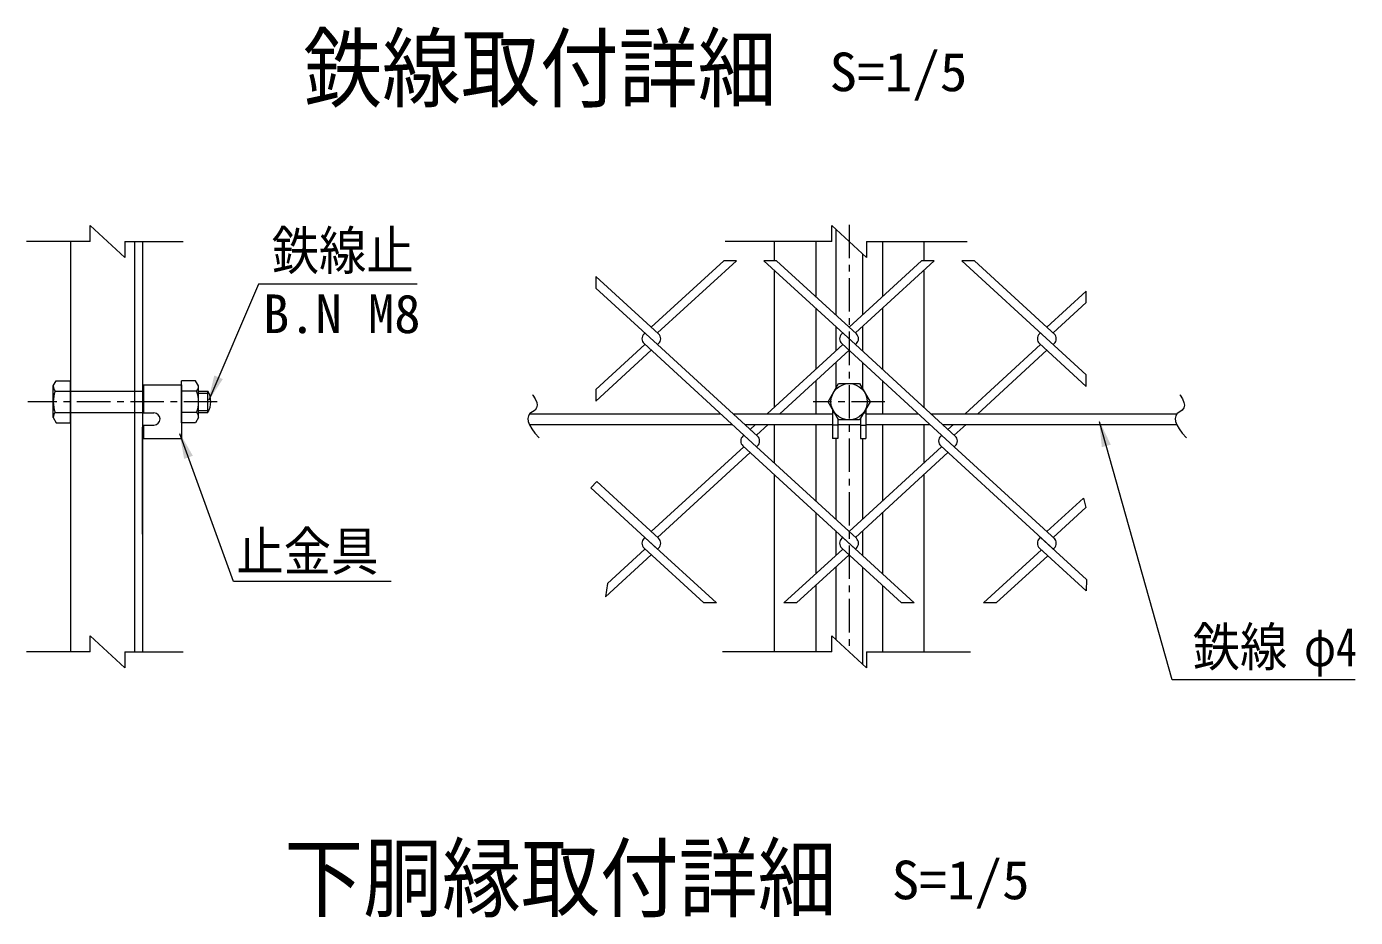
# Model space of a CAD drawing. Units: millimetres, scale not verified, with parts at other scales. Extents: x -4455 to 4455, y -3150 to 3150.
# Drawn here: x 1430 to 2922, y 526 to 1526 of the extents above; entities that cross this region are included whole.
import ezdxf
from ezdxf.enums import TextEntityAlignment as Align

# ---------------------------------------------------------------- set-up
doc = ezdxf.new("R2010")
doc.units = ezdxf.units.MM
doc.header["$LTSCALE"] = 30
doc.linetypes.add('DASHED', pattern=[7.5, 6, -1.5])
doc.linetypes.add('USER1', pattern=[2, 1.25, -0.25, 0.25, -0.25])
doc.layers.add('0-4_7詳細', color=7, linetype='Continuous', lineweight=18)
doc.styles.add('ＭＳ ゴシック', font='')
doc.styles.get('ＭＳ ゴシック').set_extended_font_data('MS Gothic')

msp = doc.modelspace()

# ---------------------------------------------------------------- linework, layer by layer
at = {"layer": '0-4_7詳細', "color": 4}
for p, q in [((1501.61, 1284.68), (1501.61, 1302.68)), ((1540.39, 1266.68), (1501.61, 1302.68)), ((2372.81, 1266.68), (2334.03, 1302.68)), ((2334.03, 1284.68), (2334.03, 1302.68)), ((1501.61, 1284.68), (1430.05, 1284.68)), ((1540.39, 1284.68), (1605.66, 1284.68)), ((1540.39, 1284.68), (1540.39, 1266.68)), ((2334.03, 1284.68), (2214.46, 1284.68)), ((2372.81, 1284.68), (2485.97, 1284.68)), ((2372.81, 1284.68), (2372.81, 1266.68)), ((1540.39, 806.18), (1501.61, 842.18)), ((1501.61, 824.18), (1501.61, 842.18)), ((2372.81, 806.18), (2334.03, 842.18)), ((2334.03, 824.18), (2334.03, 842.18)), ((1501.61, 824.18), (1430.05, 824.18)), ((1540.39, 824.18), (1605.66, 824.18)), ((1540.39, 824.18), (1540.39, 806.18)), ((2334.03, 824.18), (2211.22, 824.18)), ((2372.81, 824.18), (2372.81, 806.18)), ((2372.81, 824.18), (2489.62, 824.18))]:
    msp.add_line(p, q, dxfattribs=at)
at = {"layer": '0-4_7詳細', "lineweight": 9}
for p, q in [((2338.42, 1298.6), (2338.42, 1202.26)), ((1479.21, 1284.68), (1479.21, 824.18)), ((1551.21, 1284.68), (1551.21, 824.18)), ((1560.21, 1284.68), (1560.21, 824.18)), ((2269.42, 1284.68), (2269.42, 1263.07)), ((2315.92, 1284.68), (2315.92, 1222.87)), ((2390.92, 1284.68), (2390.92, 1222.87)), ((2437.42, 1284.68), (2437.42, 1263.07)), ((2368.42, 1270.75), (2368.42, 1202.26)), ((2269.42, 1252.46), (2269.42, 1098.52)), ((2437.42, 1252.46), (2437.42, 1098.52)), ((2315.92, 1209.85), (2315.92, 1141.13)), ((2390.92, 1209.85), (2390.92, 1141.13)), ((2338.42, 1189.23), (2338.42, 1161.74)), ((2346.32, 1182), (2345.24, 1181.02)), ((2346.32, 1182), (2345.24, 1181.02)), ((2368.42, 1189.23), (2368.42, 1161.74)), ((2338.42, 1148.72), (2338.42, 1119.46)), ((2368.42, 1148.72), (2368.42, 1119.46)), ((1460.01, 1122.46), (1463.34, 1128.22)), ((1460.01, 1086.94), (1460.01, 1122.46)), ((1463.34, 1128.22), (1479.21, 1128.22)), ((1479.21, 1081.18), (1479.21, 1128.22)), ((1561.24, 1123.66), (1561.24, 1092.16)), ((1561.24, 1123.66), (1603.84, 1123.66)), ((1603.84, 1081.18), (1603.84, 1128.22)), ((1619.71, 1128.22), (1603.84, 1128.22)), ((1603.84, 1123.66), (1603.84, 1063.66)), ((1623.04, 1122.46), (1619.71, 1128.22)), ((1623.04, 1086.94), (1623.04, 1122.46)), ((2315.92, 1128.11), (2315.92, 1091.35)), ((2390.92, 1128.11), (2390.92, 1091.35)), ((1462.07, 1116.7), (1479.21, 1116.7)), ((1620.98, 1116.7), (1603.84, 1116.7)), ((1623.04, 1116.7), (1633.7, 1116.7)), ((1633.7, 1092.7), (1633.7, 1116.7)), ((1462.07, 1092.7), (1479.21, 1092.7)), ((1561.24, 1092.16), (1573.09, 1092.16)), ((1620.98, 1092.7), (1603.84, 1092.7)), ((1623.04, 1092.7), (1633.7, 1092.7)), ((1995.1, 1091.35), (2209, 1091.35)), ((2223.21, 1091.35), (2334.67, 1091.35)), ((2334.67, 1096.44), (2334.67, 1063.66)), ((2337.14, 1092.16), (2334.67, 1092.16)), ((2369.7, 1092.16), (2372.17, 1092.16)), ((2372.17, 1096.44), (2372.17, 1063.66)), ((2372.17, 1091.35), (2431.03, 1091.35)), ((2445.24, 1091.35), (2721.76, 1091.35)), ((1460.01, 1086.94), (1463.34, 1081.18)), ((1463.34, 1081.18), (1479.21, 1081.18)), ((1560.21, 956.35), (1560.21, 1076.35)), ((1561.24, 1078.66), (1561.24, 1063.66)), ((1561.24, 1078.66), (1573.09, 1078.66)), ((1994.37, 1079.35), (2222.1, 1079.35)), ((2236.31, 1079.35), (2334.67, 1079.35)), ((2269.42, 1079.35), (2269.42, 1035.99)), ((2315.92, 1079.35), (2315.92, 993.38)), ((2340.67, 1078.66), (2334.67, 1078.66)), ((2340.67, 1086.05), (2340.67, 1063.66)), ((2340.67, 1079.35), (2366.17, 1079.35)), ((2366.17, 1078.66), (2372.17, 1078.66)), ((2372.17, 1079.35), (2444.13, 1079.35)), ((2390.92, 1079.35), (2390.92, 993.38)), ((2437.42, 1079.35), (2437.42, 1035.99)), ((2458.34, 1079.35), (2721.04, 1079.35)), ((1561.24, 1063.66), (1603.84, 1063.66)), ((2340.67, 1063.66), (2334.67, 1063.66)), ((2338.42, 1063.66), (2338.42, 972.76)), ((2368.42, 1063.66), (2368.42, 972.76)), ((2269.42, 1022.97), (2269.42, 824.18)), ((2437.42, 1022.97), (2437.42, 824.18)), ((2315.92, 980.36), (2315.92, 911.63)), ((2390.92, 980.36), (2390.92, 911.63)), ((2338.42, 959.74), (2338.42, 932.25)), ((2368.42, 959.74), (2368.42, 932.25)), ((2338.42, 919.23), (2338.42, 838.1)), ((2368.42, 919.23), (2368.42, 810.25)), ((2315.92, 898.61), (2315.92, 824.18)), ((2390.92, 898.61), (2390.92, 824.18))]:
    msp.add_line(p, q, dxfattribs=at)
at = {"layer": '0-4_7詳細', "color": 1, "linetype": 'USER1'}
for p, q in [((2353.42, 1303.45), (2353.42, 824.18)), ((1644.09, 1104.7), (1431.6, 1104.7)), ((2393.72, 1104.7), (2313.07, 1104.7))]:
    msp.add_line(p, q, dxfattribs=at)
at = {"layer": '0-4_7詳細', "color": 3}
for p, q in [((2212.76, 1263.07), (2131.39, 1188.51)), ((2226.97, 1263.07), (2138.5, 1182)), ((2226.97, 1263.07), (2212.76, 1263.07)), ((2360.52, 1168.98), (2257.84, 1263.07)), ((2272.05, 1263.07), (2257.84, 1263.07)), ((2361.6, 1181.02), (2272.05, 1263.07)), ((2434.79, 1263.07), (2353.42, 1188.51)), ((2449, 1263.07), (2360.52, 1182)), ((2449, 1263.07), (2434.79, 1263.07)), ((2583.62, 1168), (2479.87, 1263.07)), ((2494.08, 1263.07), (2479.87, 1263.07)), ((2584.69, 1180.04), (2494.08, 1263.07)), ((2139.57, 1181.02), (2069.28, 1245.43)), ((2069.28, 1245.43), (2069.28, 1232.41)), ((2138.5, 1168.98), (2069.28, 1232.41)), ((2619.62, 1228.99), (2575.45, 1188.51)), ((2619.62, 1215.97), (2619.62, 1228.99)), ((2619.62, 1215.97), (2582.55, 1182)), ((2124.29, 1182), (2123.22, 1181.02)), ((2124.29, 1182), (2123.22, 1181.02)), ((2124.29, 1182), (2123.22, 1181.02)), ((2124.29, 1182), (2123.22, 1181.02)), ((2361.6, 1181.02), (2353.42, 1188.51)), ((2568.34, 1182), (2567.27, 1181.02)), ((2568.34, 1182), (2567.27, 1181.02)), ((2124.29, 1168.98), (2069.28, 1118.57)), ((2249.51, 1054.23), (2123.22, 1169.96)), ((2139.57, 1169.96), (2138.5, 1168.98)), ((2250.58, 1066.27), (2138.5, 1168.98)), ((2346.32, 1168.98), (2261.6, 1091.35)), ((2471.54, 1054.23), (2345.24, 1169.96)), ((2361.6, 1169.96), (2360.52, 1168.98)), ((2472.61, 1066.27), (2360.52, 1168.98)), ((2568.34, 1168.98), (2483.63, 1091.35)), ((2619.62, 1121.99), (2567.27, 1169.96)), ((2583.62, 1169.96), (2582.55, 1168.98)), ((2619.62, 1135.01), (2583.62, 1168)), ((2131.39, 1162.47), (2069.28, 1105.55)), ((2353.42, 1162.47), (2275.81, 1091.35)), ((2575.45, 1162.47), (2497.84, 1091.35)), ((2619.62, 1121.99), (2619.62, 1135.01)), ((2069.28, 1118.57), (2069.28, 1105.55)), ((2248.5, 1079.35), (2242.41, 1073.76)), ((2262.71, 1079.35), (2249.51, 1067.25)), ((2470.53, 1079.35), (2464.43, 1073.76)), ((2484.74, 1079.35), (2471.54, 1067.25)), ((2235.3, 1067.25), (2234.23, 1066.27)), ((2235.3, 1067.25), (2234.23, 1066.27)), ((2250.58, 1066.27), (2242.41, 1073.76)), ((2457.33, 1067.25), (2456.26, 1066.27)), ((2457.33, 1067.25), (2456.26, 1066.27)), ((2235.3, 1054.23), (2131.39, 959.02)), ((2242.41, 1047.72), (2138.5, 952.51)), ((2360.52, 939.49), (2234.23, 1055.21)), ((2250.58, 1055.21), (2249.51, 1054.23)), ((2361.6, 951.53), (2249.51, 1054.23)), ((2457.33, 1054.23), (2353.42, 959.02)), ((2464.43, 1047.72), (2360.52, 952.51)), ((2583.62, 938.51), (2456.26, 1055.21)), ((2472.61, 1055.21), (2471.54, 1054.23)), ((2584.69, 950.55), (2471.54, 1054.23)), ((2070.05, 1015.23), (2063.52, 1008.19)), ((2139.57, 951.53), (2070.05, 1015.23)), ((2138.5, 939.49), (2063.52, 1008.19)), ((2616.46, 996.6), (2575.45, 959.02)), ((2619.21, 986.09), (2582.55, 952.51)), ((2616.46, 996.6), (2619.21, 986.09)), ((2139.57, 951.53), (2131.39, 959.02)), ((2124.29, 952.51), (2123.22, 951.53)), ((2124.29, 952.51), (2123.22, 951.53)), ((2190.31, 878.99), (2123.22, 940.47)), ((2204.52, 878.99), (2124.29, 952.51)), ((2139.57, 940.47), (2138.5, 939.49)), ((2346.32, 952.51), (2345.24, 951.53)), ((2346.32, 952.51), (2345.24, 951.53)), ((2412.34, 878.99), (2345.24, 940.47)), ((2426.55, 878.99), (2346.32, 952.51)), ((2361.6, 940.47), (2360.52, 939.49)), ((2568.34, 952.51), (2567.27, 951.53)), ((2568.34, 952.51), (2567.27, 951.53)), ((2575.45, 932.98), (2567.27, 940.47)), ((2619.54, 892.57), (2567.27, 940.47)), ((2619.76, 905.39), (2568.34, 952.51)), ((2583.62, 940.47), (2582.55, 939.49)), ((2583.62, 940.47), (2582.55, 939.49)), ((2131.39, 932.98), (2080.04, 885.92)), ((2346.32, 939.49), (2280.29, 878.99)), ((2353.42, 932.98), (2294.5, 878.99)), ((2569.41, 938.51), (2504.46, 878.99)), ((2576.52, 931.99), (2518.67, 878.99)), ((2619.76, 905.39), (2619.54, 892.57)), ((2204.52, 878.99), (2190.31, 878.99)), ((2294.5, 878.99), (2280.29, 878.99)), ((2426.55, 878.99), (2412.34, 878.99)), ((2518.67, 878.99), (2504.46, 878.99))]:
    msp.add_line(p, q, dxfattribs=at)
at = {"layer": '0-4_7詳細', "color": 3, "linetype": 'DASHED'}
for p, q in [((1479.21, 1116.7), (1561.24, 1116.7)), ((1479.21, 1092.7), (1561.24, 1092.7))]:
    msp.add_line(p, q, dxfattribs=at)
at = {"layer": '0-4_7詳細', "color": 1}
for p, q in [((1623.04, 1114.3), (1634.91, 1114.3)), ((1623.04, 1095.1), (1634.91, 1095.1))]:
    msp.add_line(p, q, dxfattribs=at)
for points in [[(1868.6, 1236.67), (1690.51, 1236.67), (1634.49, 1106.54)], [(2921.73, 792.87), (2716.23, 792.87), (2634.58, 1082.14)], [(1839.41, 903.17), (1662.46, 903.17), (1602.25, 1068.68)]]:
    msp.add_lwpolyline(points, dxfattribs=at)
at = {"layer": '0-4_7詳細', "color": 3}
msp.add_lwpolyline([(2329.9, 1104.7), (2341.66, 1125.07), (2365.18, 1125.07), (2376.94, 1104.7), (2365.18, 1084.33), (2341.66, 1084.33)], close=True, dxfattribs=at)
at = {"layer": '0-4_7詳細', "color": 4}
for points in [[(1998.17, 1112.44), (1998.48, 1112.06), (2001.15, 1107.86), (2002.71, 1104.1), (2003.18, 1100.78), (2002.56, 1097.91), (2000.84, 1095.48), (1998.02, 1093.49), (1995.19, 1091.48), (1993.44, 1089), (1992.76, 1086.04), (1993.15, 1082.61), (1994.61, 1078.7), (1997.16, 1074.32), (2000.77, 1069.46), (2005.46, 1064.13)], [(2724.84, 1112.44), (2725.15, 1112.06), (2727.81, 1107.86), (2729.38, 1104.1), (2729.85, 1100.78), (2729.22, 1097.91), (2727.5, 1095.48), (2724.68, 1093.49), (2721.86, 1091.48), (2720.1, 1089), (2719.42, 1086.04), (2719.81, 1082.61), (2721.28, 1078.7), (2723.82, 1074.32), (2727.43, 1069.46), (2732.12, 1064.13)]]:
    msp.add_lwpolyline(points, dxfattribs=at)
at = {"layer": '0-4_7詳細', "lineweight": 9}
for points in [[(1623.04, 1086.94), (1619.71, 1081.18), (1603.84, 1081.18)], [(2366.17, 1086.05), (2366.17, 1063.66), (2372.17, 1063.66)]]:
    msp.add_lwpolyline(points, dxfattribs=at)
at = {"layer": '0-4_7詳細', "color": 3}
msp.add_lwpolyline([(2124.29, 939.49), (2082.08, 900.81), (2080.04, 885.92)], dxfattribs=at)
msp.add_circle((2353.42, 1104.7), 20.4, dxfattribs=at)
for centre, start, end in [((2128.28, 1175.49), 132.5, 227.5), ((2134.5, 1175.49), 312.5, 47.5), ((2350.31, 1175.49), 132.5, 227.5), ((2356.53, 1175.49), 312.5, 47.5), ((2572.34, 1175.49), 132.5, 227.5), ((2578.56, 1175.49), 312.5, 47.5), ((2239.3, 1060.74), 132.5, 227.5), ((2245.51, 1060.74), 312.5, 47.5), ((2461.33, 1060.74), 132.5, 227.5), ((2467.54, 1060.74), 312.5, 47.5), ((2128.28, 946), 132.5, 227.5), ((2134.5, 946), 312.5, 47.5), ((2350.31, 946), 132.5, 227.5), ((2356.53, 946), 312.5, 47.5), ((2572.34, 946), 132.5, 227.5), ((2578.56, 946), 312.5, 47.5)]:
    msp.add_arc(centre, 7.5, start, end, dxfattribs=at)
at = {"layer": '0-4_7詳細', "lineweight": 9}
for centre, radius, start, end in [((1469.1, 1122.46), 9.09, 180, 219.3382), ((1613.95, 1122.46), 9.09, 320.6618, 0), ((1496.01, 1104.7), 36, 160.52878, 199.47122), ((1587.04, 1104.7), 36, 340.52878, 19.47122), ((1612.91, 1104.7), 24, 330, 30), ((1469.1, 1086.94), 9.09, 140.6618, 180), ((1573.09, 1085.41), 6.75, 270, 90), ((1613.95, 1086.94), 9.09, 0, 39.3382)]:
    msp.add_arc(centre, radius, start, end, dxfattribs=at)
at = {"layer": '0-4_7詳細', "color": 1}
for points in [[(1633.7, 1104.7), (1640.77, 1134.32), (1650.34, 1130.2)], [(2634.04, 1084.07), (2647.2, 1056.61), (2637.17, 1053.78)], [(1601.56, 1070.56), (1616.71, 1044.15), (1606.92, 1040.59)]]:
    msp.add_solid(points, dxfattribs=at)

# ---------------------------------------------------------------- texts
at = {"layer": '0-4_7詳細', "style": 'ＭＳ ゴシック', "width": 0.9}
for s, p in [('鉄線取付詳細', (1740.6, 1421.27)), ('下胴縁取付詳細', (1719.42, 512.53))]:
    msp.add_text(s, height=72.14, dxfattribs=at).set_placement(p, align=Align.BOTTOM_LEFT)
at = {"layer": '0-4_7詳細', "color": 3, "style": 'ＭＳ ゴシック'}
for s, width, p in [('S=1/5', 1.05, (2331.47, 1440.26)), ('鉄線止', 0.9, (1705.2, 1239.86)), ('止金具', 0.9, (1665.5, 902.23)), ('鉄線', 0.9, (2739.06, 795.04)), ('φ4', 0.8, (2864.16, 795.04)), ('S=1/5', 1.05, (2401.35, 533.49))]:
    msp.add_text(s, height=43.33, dxfattribs=dict(at, width=width)).set_placement(p, align=Align.BOTTOM_LEFT)
msp.add_text('B.N M8', height=43.33, dxfattribs=at).set_placement((1695.45, 1168.82), align=Align.BOTTOM_LEFT)

doc.saveas('drawing.dxf')
